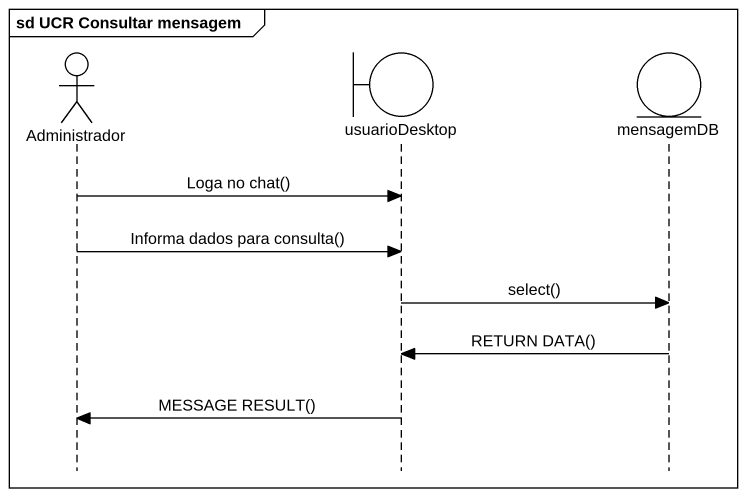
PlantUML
@startuml
mainframe sd UCR Consultar mensagem
hide footbox
actor Administrador
boundary usuarioDesktop
entity mensagemDB

Administrador -> usuarioDesktop : Loga no chat()
Administrador -> usuarioDesktop : Informa dados para consulta()
usuarioDesktop -> mensagemDB : select()
mensagemDB -> usuarioDesktop : RETURN DATA()
usuarioDesktop -> Administrador : MESSAGE RESULT()
@enduml
